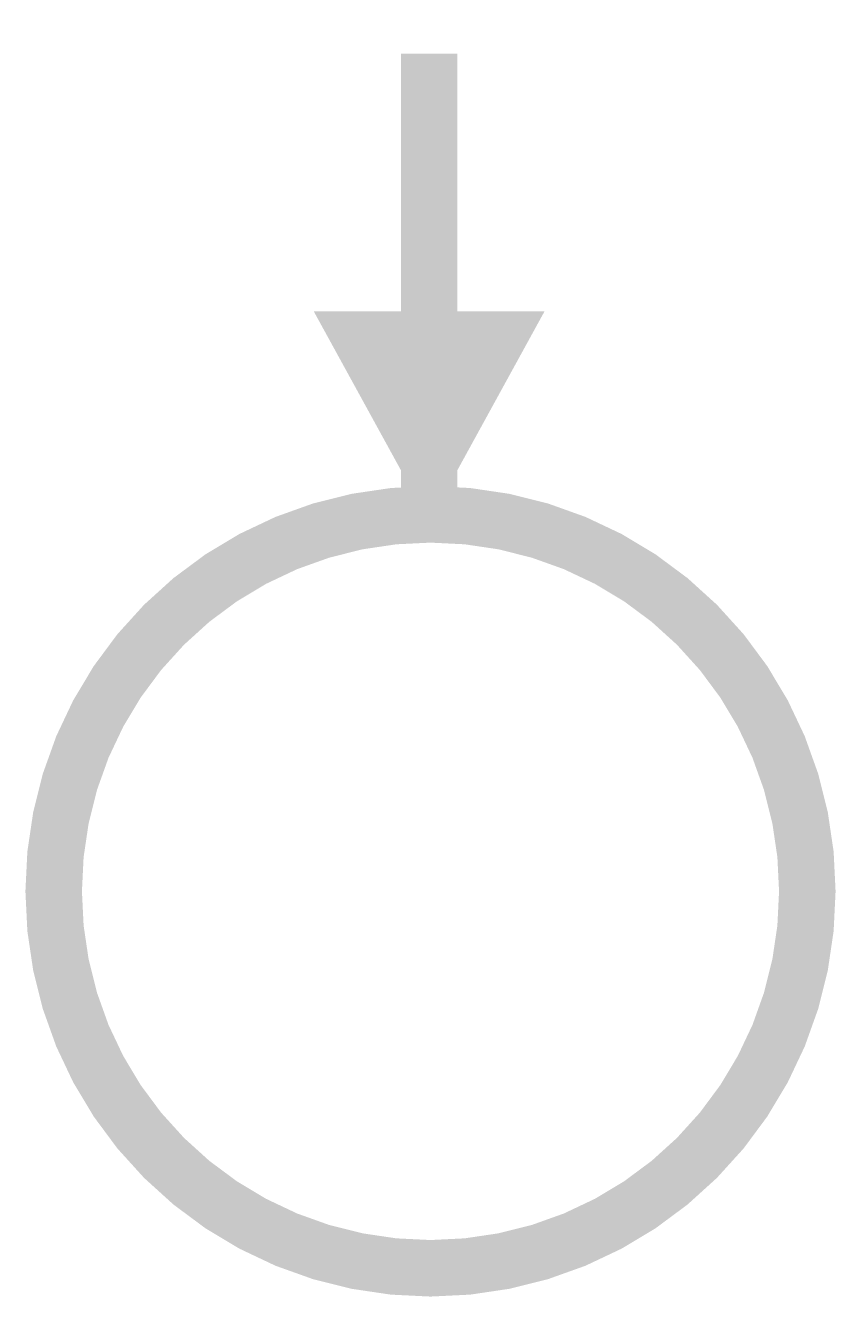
# Model space of a CAD drawing. Extents: x -0.15 to 4.15, y -0.15 to 6.59.
import ezdxf

# ---------------------------------------------------------------- set-up
doc = ezdxf.new("R2010")
doc.units = 0
doc.header["$MEASUREMENT"] = 0
doc.layers.get('0').update_dxf_attribs({"linetype": 'CONTINUOUS'})

msp = doc.modelspace()

# ---------------------------------------------------------------- linework, layer by layer
at = {"const_width": 0.3}
msp.add_lwpolyline([(1.9928, 6.4439), (1.9928, 4.0331)], dxfattribs=at)
msp.add_lwpolyline([(2, 0, 1), (2, 4, 1), (2, 0, 1)], format="xyb", dxfattribs=at)
msp.add_solid([(1.3806, 5.0766), (2.605, 5.0766), (1.9928, 3.9611)])

doc.saveas('drawing.dxf')
